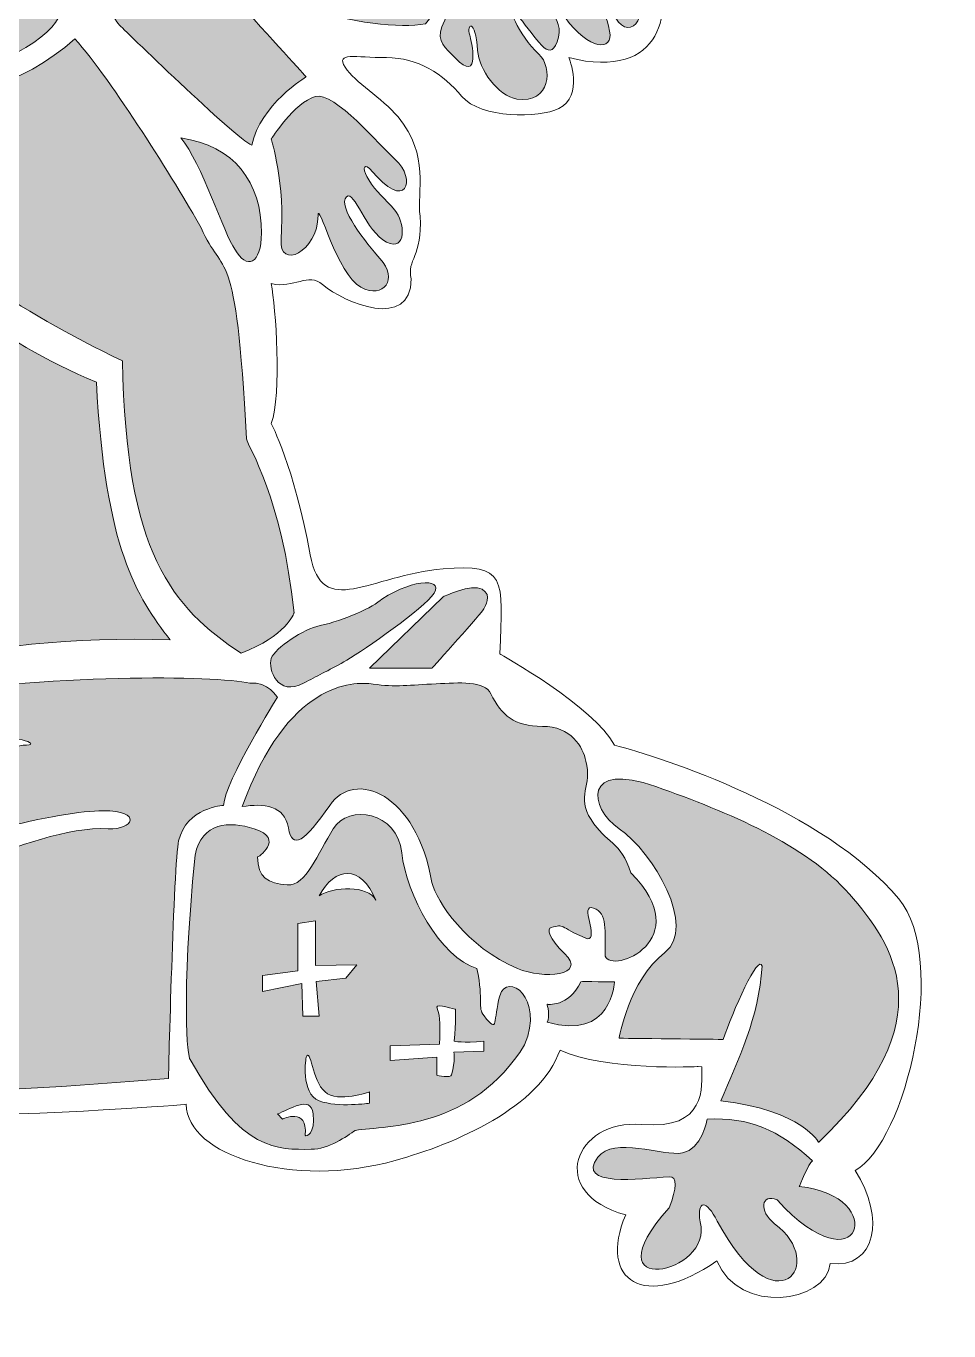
# Model space of a CAD drawing. Header units: inches. Extents: x 0.54 to 5.6, y -7.95 to -0.42.
# Drawn here: x 1.481 to 2.386, y -5.38 to -4.102 of the extents above; entities that cross this region are included whole.
import ezdxf

# ---------------------------------------------------------------- set-up
doc = ezdxf.new("R2010")
doc.units = ezdxf.units.IN
doc.header["$MEASUREMENT"] = 0
doc.layers.add('black widow', color=7, linetype='Continuous')

# ---------------------------------------------------------------- blocks, each defined once
blk = doc.blocks.new('block 4')
at = {"layer": 'black widow', "true_color": 0xffffff}
h = blk.add_hatch(color=7, dxfattribs=at)
h.dxf.hatch_style = 2
edge = h.paths.add_edge_path()
edge.add_spline(control_points=[(1.228, -4.0161), (1.228, -4.0161), (1.3095, -4.0777), (1.3924, -4.0648), (1.4252, -4.017), (1.434, -3.9687), (1.434, -3.9687), (1.434, -3.9687), (1.4873, -3.9606), (1.4861, -3.9293), (1.4852, -3.9365), (1.4721, -3.942), (1.4491, -3.942), (1.4711, -3.8969), (1.4533, -3.7936), (1.447, -3.7667), (1.4759, -3.7733), (1.4774, -3.769), (1.5193, -3.769), (1.5285, -3.8106), (1.5544, -3.9409), (1.4571, -4.0763), (1.4572, -4.0763), (1.4826, -4.089), (1.5104, -4.0601), (1.5104, -4.0589), (1.515, -4.074), (1.515, -4.0879), (1.515, -4.1018), (1.4699, -4.1469), (1.3785, -4.1515), (1.287, -4.1562), (1.2049, -4.0844), (1.1944, -4.0717), (1.1944, -4.0717), (1.228, -4.0161), (1.228, -4.0161)], knot_values=[0, 0, 0, 0, 1, 1, 1, 2, 2, 2, 3, 3, 3, 4, 4, 4, 5, 5, 5, 6, 6, 6, 7, 7, 7, 8, 8, 8, 9, 9, 9, 10, 10, 10, 11, 11, 11, 12, 12, 12, 12], degree=3, periodic=1)
h = blk.add_hatch(color=7, dxfattribs=at)
h.dxf.hatch_style = 2
edge = h.paths.add_edge_path()
edge.add_spline(control_points=[(1.912, -4.0189), (1.9146, -4.0215), (1.8937, -4.0744), (1.8727, -4.1), (1.8232, -4.1078), (1.6817, -4.0861), (1.6227, -3.9707), (1.6418, -3.962), (1.6505, -3.9125), (1.6505, -3.8795), (1.7147, -3.929), (1.7208, -3.9368), (1.7529, -3.9733), (1.7676, -3.9733), (1.8851, -3.9981), (1.912, -4.0189)], knot_values=[0, 0, 0, 0, 1, 1, 1, 2, 2, 2, 3, 3, 3, 4, 4, 4, 5, 5, 5, 5], degree=3, periodic=1)
h = blk.add_hatch(color=7, dxfattribs=at)
h.dxf.hatch_style = 2
edge = h.paths.add_edge_path()
edge.add_spline(control_points=[(1.7025, -4.2187), (1.6875, -4.2129), (1.5729, -4.1011), (1.5729, -4.1011), (1.5729, -4.1011), (1.546, -4.07), (1.5509, -4.0161), (1.5556, -3.9652), (1.5914, -3.9834), (1.6042, -3.9905), (1.6169, -3.9976), (1.7558, -4.1518), (1.7558, -4.1518), (1.7558, -4.1518), (1.7106, -4.1793), (1.7025, -4.2187)], knot_values=[0, 0, 0, 0, 1, 1, 1, 2, 2, 2, 3, 3, 3, 4, 4, 4, 5, 5, 5, 5], degree=3, periodic=1)
h = blk.add_hatch(color=7, dxfattribs=at)
h.dxf.hatch_style = 2
edge = h.paths.add_edge_path()
edge.add_spline(control_points=[(1.9282, -4.0277), (1.9826, -3.9988), (2.0541, -4.0151), (2.0764, -4.0578), (2.0972, -4.0977), (2.0689, -4.1197), (2.0567, -4.089), (2.0409, -4.0491), (2.0069, -4.0554), (2.0208, -4.0635), (2.0347, -4.0717), (2.0474, -4.0775), (2.0532, -4.107), (2.0572, -4.127), (2.0331, -4.1261), (2.0096, -4.0937), (1.9861, -4.0613), (1.9739, -4.0647), (1.9931, -4.085), (2.0034, -4.096), (2.0061, -4.1046), (2.0017, -4.1174), (1.9942, -4.1394), (1.9807, -4.1125), (1.9647, -4.0937), (1.9485, -4.0746), (1.9644, -4.1118), (1.9838, -4.1295), (1.9977, -4.1423), (1.9954, -4.1787), (1.9624, -4.1735), (1.9438, -4.1706), (1.9249, -4.1443), (1.9238, -4.1261), (1.9219, -4.0936), (1.9122, -4.1001), (1.9161, -4.111), (1.9177, -4.1155), (1.9277, -4.1602), (1.9016, -4.133), (1.8928, -4.1238), (1.8831, -4.1169), (1.8889, -4.1029), (1.8947, -4.089), (1.9143, -4.0416), (1.9282, -4.0277)], knot_values=[0, 0, 0, 0, 1, 1, 1, 2, 2, 2, 3, 3, 3, 4, 4, 4, 5, 5, 5, 6, 6, 6, 7, 7, 7, 8, 8, 8, 9, 9, 9, 10, 10, 10, 11, 11, 11, 12, 12, 12, 13, 13, 13, 14, 14, 14, 15, 15, 15, 15], degree=3, periodic=1)
h = blk.add_hatch(color=7, dxfattribs=at)
h.dxf.hatch_style = 2
edge = h.paths.add_edge_path()
edge.add_spline(control_points=[(1.1344, -4.5197), (1.1645, -4.4861), (1.1591, -4.4698), (1.1331, -4.4802), (1.1285, -4.4802), (1.0914, -4.1014), (1.1817, -4.089), (1.2674, -4.1793), (1.4238, -4.2086), (1.5293, -4.1145), (1.566, -4.1562), (1.6267, -4.2534), (1.653, -4.2997), (1.6748, -4.3506), (1.6869, -4.3083), (1.6973, -4.5063), (1.6996, -4.5155), (1.7321, -4.5636), (1.744, -4.6769), (1.744, -4.6769), (1.7361, -4.7001), (1.6921, -4.7163), (1.6238, -4.6718), (1.5793, -4.6174), (1.5758, -4.4299), (1.4731, -4.3813), (1.3816, -4.317), (1.3727, -4.2893), (1.3634, -4.2777), (1.4317, -4.2291), (1.4167, -4.2337), (1.353, -4.2708), (1.3808, -4.2094), (1.3619, -4.1978), (1.3511, -4.1912), (1.2419, -4.6353), (1.1586, -4.7464), (1.1632, -4.7511), (1.1586, -4.7881), (1.1586, -4.7881), (1.1586, -4.7881), (1.0567, -4.7881), (1.0567, -4.7881), (1.0567, -4.7881), (1.0203, -4.6469), (1.1344, -4.5197)], knot_values=[0, 0, 0, 0, 1, 1, 1, 2, 2, 2, 3, 3, 3, 4, 4, 4, 5, 5, 5, 6, 6, 6, 7, 7, 7, 8, 8, 8, 9, 9, 9, 10, 10, 10, 11, 11, 11, 12, 12, 12, 13, 13, 13, 14, 14, 14, 15, 15, 15, 15], degree=3, periodic=1)
h = blk.add_hatch(color=7, dxfattribs=at)
h.dxf.hatch_style = 2
edge = h.paths.add_edge_path()
edge.add_spline(control_points=[(1.8432, -4.2328), (1.864, -4.2511), (1.8549, -4.2871), (1.818, -4.2415), (1.811, -4.2359), (1.8115, -4.244), (1.8171, -4.2528), (1.8245, -4.2644), (1.8326, -4.271), (1.8427, -4.2823), (1.8524, -4.2932), (1.8549, -4.324), (1.8345, -4.3136), (1.8142, -4.3032), (1.8032, -4.2623), (1.7954, -4.2693), (1.7856, -4.278), (1.8151, -4.3154), (1.8284, -4.3301), (1.8461, -4.3494), (1.8322, -4.3703), (1.8093, -4.3579), (1.7862, -4.3454), (1.7675, -4.2724), (1.7675, -4.2875), (1.7675, -4.3231), (1.7287, -4.3417), (1.7312, -4.311), (1.7355, -4.2563), (1.7216, -4.2129), (1.7216, -4.2129), (1.7216, -4.2129), (1.7448, -4.1764), (1.7645, -4.1712), (1.7841, -4.166), (1.8277, -4.2193), (1.8432, -4.2328)], knot_values=[0, 0, 0, 0, 1, 1, 1, 2, 2, 2, 3, 3, 3, 4, 4, 4, 5, 5, 5, 6, 6, 6, 7, 7, 7, 8, 8, 8, 9, 9, 9, 10, 10, 10, 11, 11, 11, 12, 12, 12, 12], degree=3, periodic=1)
h = blk.add_hatch(color=7, dxfattribs=at)
h.dxf.hatch_style = 2
edge = h.paths.add_edge_path()
edge.add_spline(control_points=[(1.7121, -4.3049), (1.712, -4.3353), (1.6973, -4.3413), (1.686, -4.3205), (1.6753, -4.3063), (1.6533, -4.2355), (1.6331, -4.2117), (1.6852, -4.2187), (1.7122, -4.2554), (1.7121, -4.3049)], knot_values=[0, 0, 0, 0, 1, 1, 1, 2, 2, 2, 3, 3, 3, 3], degree=3, periodic=1)
h = blk.add_hatch(color=7, dxfattribs=at)
h.dxf.hatch_style = 2
edge = h.paths.add_edge_path()
edge.add_spline(control_points=[(1.6227, -4.7035), (1.4352, -4.6958), (1.2633, -4.7493), (1.2268, -4.7702), (1.2182, -4.7493), (1.2268, -4.7493), (1.2078, -4.7198), (1.2538, -4.65), (1.338, -4.409), (1.3518, -4.3413), (1.3518, -4.3413), (1.3779, -4.3413), (1.3779, -4.3413), (1.3779, -4.3413), (1.4514, -4.4109), (1.5503, -4.4508), (1.559, -4.614), (1.5897, -4.6612), (1.6227, -4.7035)], knot_values=[0, 0, 0, 0, 1, 1, 1, 2, 2, 2, 3, 3, 3, 4, 4, 4, 5, 5, 5, 6, 6, 6, 6], degree=3, periodic=1)
h = blk.add_hatch(color=7, dxfattribs=at)
h.dxf.hatch_style = 2
edge = h.paths.add_edge_path()
edge.add_spline(control_points=[(1.7694, -4.6894), (1.7925, -4.6845), (1.8223, -4.6712), (1.8301, -4.6634), (1.8623, -4.6426), (1.8944, -4.6426), (1.8788, -4.6608), (1.8631, -4.679), (1.8047, -4.7184), (1.7928, -4.725), (1.7779, -4.7334), (1.7652, -4.7394), (1.7538, -4.7456), (1.7277, -4.7597), (1.7182, -4.732), (1.7216, -4.7215), (1.7251, -4.7111), (1.754, -4.6927), (1.7694, -4.6894)], knot_values=[0, 0, 0, 0, 1, 1, 1, 2, 2, 2, 3, 3, 3, 4, 4, 4, 5, 5, 5, 6, 6, 6, 6], degree=3, periodic=1)
h = blk.add_hatch(color=7, dxfattribs=at)
h.dxf.hatch_style = 2
edge = h.paths.add_edge_path()
edge.add_spline(control_points=[(1.9282, -4.6538), (1.9387, -4.6599), (1.9308, -4.6703), (1.93, -4.6729), (1.9291, -4.6755), (1.8792, -4.7311), (1.8792, -4.7311), (1.8792, -4.7311), (1.818, -4.7311), (1.818, -4.7311), (1.818, -4.7311), (1.89, -4.6612), (1.89, -4.6612), (1.89, -4.6612), (1.9178, -4.6478), (1.9282, -4.6538)], knot_values=[0, 0, 0, 0, 1, 1, 1, 2, 2, 2, 3, 3, 3, 4, 4, 4, 5, 5, 5, 5], degree=3, periodic=1)
h = blk.add_hatch(color=7, dxfattribs=at)
h.dxf.hatch_style = 2
edge = h.paths.add_edge_path()
edge.add_spline(control_points=[(1.6309, -4.9004), (1.626, -4.9217), (1.6209, -5.133), (1.6209, -5.133), (1.4421, -5.1475), (1.2199, -5.1643), (1.0758, -5.1), (1.0532, -5.0722), (1.0463, -5.0063), (1.1105, -4.9663), (1.1921, -4.9733), (1.2304, -4.9725), (1.305, -4.9663), (1.3647, -4.9614), (1.4821, -4.8851), (1.5619, -4.8884), (1.5862, -4.8899), (1.5966, -4.8708), (1.5567, -4.8708), (1.5168, -4.8708), (1.3979, -4.8971), (1.3293, -4.9351), (1.3119, -4.9438), (1.2824, -4.9368), (1.3189, -4.9021), (1.3553, -4.8674), (1.3848, -4.8222), (1.4786, -4.8066), (1.4994, -4.8066), (1.474, -4.7979), (1.4456, -4.7979), (1.4028, -4.7979), (1.3021, -4.8808), (1.2703, -4.9281), (1.2703, -4.9299), (1.2268, -4.9438), (1.173, -4.9368), (1.173, -4.9351), (1.1921, -4.7875), (1.3501, -4.7615), (1.5081, -4.7354), (1.6661, -4.7386), (1.7008, -4.7457), (1.7182, -4.7441), (1.7277, -4.7597), (1.7277, -4.7597), (1.7277, -4.7597), (1.6765, -4.8413), (1.6748, -4.8656), (1.6748, -4.8656), (1.6384, -4.8674), (1.6309, -4.9004)], knot_values=[0, 0, 0, 0, 1, 1, 1, 2, 2, 2, 3, 3, 3, 4, 4, 4, 5, 5, 5, 6, 6, 6, 7, 7, 7, 8, 8, 8, 9, 9, 9, 10, 10, 10, 11, 11, 11, 12, 12, 12, 13, 13, 13, 14, 14, 14, 15, 15, 15, 16, 16, 16, 17, 17, 17, 17], degree=3, periodic=1)
h = blk.add_hatch(color=7, dxfattribs=at)
h.dxf.hatch_style = 2
edge = h.paths.add_edge_path()
edge.add_spline(control_points=[(2.0489, -5.0132), (2.0484, -4.9891), (2.0515, -4.9707), (2.0375, -4.9661), (2.0225, -4.9612), (2.0434, -4.9964), (2.0312, -4.9964), (2.0018, -4.9837), (2.0098, -4.9816), (1.9959, -4.9851), (1.9912, -4.9862), (1.9934, -4.9957), (2.009, -5.0106), (2.0317, -5.0324), (1.9884, -5.0361), (1.963, -5.0254), (1.9129, -5.0043), (1.8837, -4.9596), (1.879, -4.9411), (1.864, -4.8531), (1.8032, -4.8298), (1.7789, -4.8655), (1.7546, -4.9012), (1.7419, -4.9096), (1.7384, -4.8876), (1.7349, -4.8656), (1.7141, -4.8633), (1.6933, -4.8668), (1.7373, -4.7453), (1.8008, -4.7436), (1.8215, -4.7467), (1.843, -4.75), (1.8579, -4.7476), (1.8831, -4.7464), (1.9059, -4.7454), (1.9305, -4.7432), (1.9369, -4.7563), (1.9473, -4.7775), (1.9595, -4.7881), (1.9873, -4.7881), (2.015, -4.7881), (2.0275, -4.8083), (2.0298, -4.8222), (2.0367, -4.8465), (2.02, -4.8564), (2.035, -4.8795), (2.05, -4.9027), (2.0637, -4.9004), (2.0741, -4.9316), (2.1392, -4.9976), (2.055, -5.0314), (2.0489, -5.0132)], knot_values=[0, 0, 0, 0, 1, 1, 1, 2, 2, 2, 3, 3, 3, 4, 4, 4, 5, 5, 5, 6, 6, 6, 7, 7, 7, 8, 8, 8, 9, 9, 9, 10, 10, 10, 11, 11, 11, 12, 12, 12, 13, 13, 13, 14, 14, 14, 15, 15, 15, 16, 16, 16, 17, 17, 17, 17], degree=3, periodic=1)
h = blk.add_hatch(color=7, dxfattribs=at)
h.dxf.hatch_style = 2
edge = h.paths.add_edge_path()
edge.add_spline(control_points=[(2.0625, -5.0937), (2.0625, -5.0937), (2.072, -5.0371), (2.1073, -5.0097), (2.1389, -4.9851), (2.0959, -4.9112), (2.0625, -4.8884), (2.0323, -4.8678), (2.0271, -4.8217), (2.0986, -4.8471), (2.1701, -4.8726), (2.2454, -4.9039), (2.2882, -4.9525), (2.331, -5.0011), (2.3831, -5.0763), (2.2581, -5.1955), (2.2581, -5.1967), (2.2431, -5.1643), (2.162, -5.155), (2.1797, -5.1145), (2.1993, -5.0734), (2.2026, -5.0231), (2.1991, -5.0092), (2.1736, -5.0682), (2.1644, -5.0948), (2.1632, -5.0948), (2.0625, -5.0937), (2.0625, -5.0937)], knot_values=[0, 0, 0, 0, 1, 1, 1, 2, 2, 2, 3, 3, 3, 4, 4, 4, 5, 5, 5, 6, 6, 6, 7, 7, 7, 8, 8, 8, 9, 9, 9, 9], degree=3, periodic=1)
h = blk.add_hatch(color=7, dxfattribs=at)
h.dxf.hatch_style = 2
edge = h.paths.add_edge_path()
edge.add_spline(control_points=[(1.9456, -5.052), (1.9387, -5.0763), (1.9447, -5.0904), (1.9301, -5.0717), (1.9232, -5.0627), (1.9301, -5.0589), (1.9232, -5.0254), (1.8873, -5.0149), (1.8537, -4.9524), (1.8495, -4.9119), (1.8453, -4.8714), (1.7974, -4.8641), (1.7824, -4.8884), (1.7674, -4.9127), (1.7558, -4.9447), (1.7373, -4.9435), (1.7188, -4.9424), (1.7082, -4.9358), (1.7082, -4.9161), (1.7077, -4.9174), (1.7361, -4.8981), (1.7049, -4.8884), (1.6803, -4.8808), (1.6539, -4.8819), (1.647, -4.9143), (1.6331, -5.0566), (1.6397, -5.1133), (1.6421, -5.1145), (1.6933, -5.2061), (1.7275, -5.2025), (1.7607, -5.2025), (1.7778, -5.2025), (1.7959, -5.1897), (1.804, -5.1839), (1.8353, -5.1793), (1.919, -5.1828), (1.9699, -5.1), (1.9896, -5.0543), (1.9525, -5.0277), (1.9456, -5.052)], knot_values=[0, 0, 0, 0, 1, 1, 1, 2, 2, 2, 3, 3, 3, 4, 4, 4, 5, 5, 5, 6, 6, 6, 7, 7, 7, 8, 8, 8, 9, 9, 9, 10, 10, 10, 11, 11, 11, 12, 12, 12, 13, 13, 13, 13], degree=3, periodic=1)
h.paths.add_polyline_path([(1.713, -5.0323), (1.7477, -5.0275), (1.7476, -4.9813), (1.765, -4.9785), (1.765, -5.0223), (1.8054, -5.0219), (1.7946, -5.0349), (1.7658, -5.038), (1.7685, -5.0722), (1.7525, -5.0722), (1.7516, -5.0401), (1.713, -5.0479)])
edge = h.paths.add_edge_path()
edge.add_spline(control_points=[(1.7549, -5.1886), (1.7575, -5.1608), (1.7326, -5.1728), (1.7326, -5.1728), (1.7326, -5.1728), (1.7277, -5.1677), (1.7277, -5.1677), (1.739, -5.1643), (1.7604, -5.1484), (1.7627, -5.1677), (1.765, -5.1871), (1.7558, -5.1909), (1.7549, -5.1886)], knot_values=[0, 0, 0, 0, 1, 1, 1, 2, 2, 2, 3, 3, 3, 4, 4, 4, 4], degree=3, periodic=1)
edge = h.paths.add_edge_path()
edge.add_spline(control_points=[(1.818, -5.1573), (1.818, -5.1573), (1.787, -5.1619), (1.7685, -5.155), (1.75, -5.148), (1.7558, -5.1122), (1.7558, -5.1122), (1.7604, -5.1018), (1.7616, -5.1353), (1.7743, -5.1463), (1.787, -5.1574), (1.818, -5.1463), (1.818, -5.1463), (1.818, -5.1463), (1.818, -5.1573), (1.818, -5.1573)], knot_values=[0, 0, 0, 0, 1, 1, 1, 2, 2, 2, 3, 3, 3, 4, 4, 4, 5, 5, 5, 5], degree=3, periodic=1)
edge = h.paths.add_edge_path()
edge.add_spline(control_points=[(1.7685, -4.9542), (1.7841, -4.9254), (1.8093, -4.9229), (1.8241, -4.9584), (1.8163, -4.9435), (1.7824, -4.9448), (1.7685, -4.9542)], knot_values=[0, 0, 0, 0, 1, 1, 1, 2, 2, 2, 2], degree=3, periodic=1)
edge = h.paths.add_edge_path()
edge.add_spline(control_points=[(1.93, -5.1065), (1.93, -5.1065), (1.9005, -5.1074), (1.9005, -5.1074), (1.9005, -5.1074), (1.9023, -5.1156), (1.8983, -5.1295), (1.8977, -5.133), (1.884, -5.13), (1.884, -5.13), (1.884, -5.13), (1.884, -5.1122), (1.884, -5.1122), (1.884, -5.1122), (1.838, -5.1156), (1.838, -5.1156), (1.838, -5.1156), (1.838, -5.1012), (1.838, -5.1012), (1.838, -5.1012), (1.8866, -5.0994), (1.8866, -5.0994), (1.8866, -5.0809), (1.888, -5.0751), (1.884, -5.0631), (1.8829, -5.0598), (1.9022, -5.0653), (1.9022, -5.0653), (1.9022, -5.0653), (1.9026, -5.0776), (1.9009, -5.0966), (1.9009, -5.0966), (1.9091, -5.0984), (1.93, -5.0966), (1.93, -5.1048), (1.93, -5.1063), (1.93, -5.1065)], knot_values=[0, 0, 0, 0, 1, 1, 1, 2, 2, 2, 3, 3, 3, 4, 4, 4, 5, 5, 5, 6, 6, 6, 7, 7, 7, 8, 8, 8, 9, 9, 9, 10, 10, 10, 11, 11, 11, 12, 12, 12, 12], degree=3, periodic=1)
h = blk.add_hatch(color=7, dxfattribs=at)
h.dxf.hatch_style = 2
edge = h.paths.add_edge_path()
edge.add_spline(control_points=[(1.9919, -5.0779), (1.9953, -5.0731), (1.9919, -5.0604), (1.9919, -5.0604), (1.9919, -5.0604), (2.0131, -5.0636), (2.0249, -5.0383), (2.026, -5.0379), (2.0579, -5.0385), (2.0579, -5.0385), (2.0579, -5.0385), (2.0554, -5.0968), (1.9919, -5.0779)], knot_values=[0, 0, 0, 0, 1, 1, 1, 2, 2, 2, 3, 3, 3, 4, 4, 4, 4], degree=3, periodic=1)
h = blk.add_hatch(color=7, dxfattribs=at)
h.dxf.hatch_style = 2
edge = h.paths.add_edge_path()
edge.add_spline(control_points=[(2.2173, -5.2521), (2.2017, -5.2451), (2.1991, -5.2632), (2.2148, -5.2754), (2.2676, -5.3144), (2.2159, -5.3804), (2.1586, -5.2728), (2.1482, -5.2519), (2.1383, -5.2514), (2.1418, -5.2736), (2.1565, -5.3248), (2.0302, -5.3506), (2.1114, -5.2597), (2.1192, -5.2406), (2.1198, -5.2288), (2.1114, -5.2294), (2.0832, -5.2312), (2.0198, -5.2398), (2.0415, -5.2103), (2.0569, -5.1894), (2.1054, -5.2096), (2.1245, -5.2061), (2.1436, -5.2027), (2.1487, -5.1729), (2.1487, -5.1729), (2.1904, -5.1712), (2.2177, -5.1827), (2.252, -5.2137), (2.2485, -5.2155), (2.239, -5.2389), (2.239, -5.2389), (2.3275, -5.2476), (2.2998, -5.3422), (2.2173, -5.2521)], knot_values=[0, 0, 0, 0, 1, 1, 1, 2, 2, 2, 3, 3, 3, 4, 4, 4, 5, 5, 5, 6, 6, 6, 7, 7, 7, 8, 8, 8, 9, 9, 9, 10, 10, 10, 11, 11, 11, 11], degree=3, periodic=1)
at = {"layer": 'black widow', "lineweight": 0}
blk.add_lwpolyline([(1.713, -5.0323), (1.7477, -5.0275), (1.7476, -4.9813), (1.765, -4.9785), (1.765, -5.0223), (1.8054, -5.0219), (1.7946, -5.0349), (1.7658, -5.038), (1.7685, -5.0722), (1.7525, -5.0722), (1.7516, -5.0401), (1.713, -5.0479), (1.713, -5.0323)], dxfattribs=at)
for points, knots in [([(2.3364, -4.9571), (2.2633, -4.87), (2.1036, -4.8181), (2.0579, -4.8066), (2.0387, -4.7689), (1.9456, -4.7172), (1.9456, -4.7172), (1.949, -4.6418), (1.9517, -4.6287), (1.89, -4.6339), (1.8177, -4.64), (1.7716, -4.6841), (1.7598, -4.62), (1.7439, -4.5329), (1.7216, -4.4915), (1.7216, -4.4915), (1.7321, -4.4626), (1.726, -4.377), (1.7216, -4.3544), (1.744, -4.3596), (1.7579, -4.3429), (1.772, -4.3552), (1.7929, -4.3735), (1.8588, -4.4004), (1.8588, -4.3498), (1.8541, -4.3309), (1.87, -4.3277), (1.8675, -4.2884), (1.864, -4.2641), (1.8775, -4.2293), (1.8459, -4.1911), (1.8301, -4.172), (1.8032, -4.1573), (1.794, -4.1423), (1.7847, -4.1272), (1.8032, -4.133), (1.8345, -4.133), (1.8657, -4.133), (1.8898, -4.1489), (1.9083, -4.1709), (1.9268, -4.1929), (1.9842, -4.1924), (2.0035, -4.1828), (2.0282, -4.1704), (2.0133, -4.133), (2.0133, -4.133), (2.1055, -4.1564), (2.1183, -4.0844), (2.0949, -4.0393), (2.0737, -3.9984), (1.955, -3.9915), (1.93, -3.995), (1.9107, -4.0004), (1.8926, -3.9763), (1.8762, -3.9533), (1.913, -3.9552), (2.0013, -3.9275), (2.0733, -3.896), (2.1244, -3.9464), (2.173, -3.9542), (2.1939, -3.942), (2.2147, -3.9299), (2.2208, -3.9177), (2.2095, -3.8839), (2.2616, -3.8943), (2.2719, -3.8327), (2.2459, -3.8066), (2.2302, -3.7901), (2.2017, -3.7806), (2.2017, -3.7806), (2.2017, -3.7806), (2.2477, -3.7684), (2.2347, -3.7302), (2.2213, -3.6912), (2.186, -3.6936), (2.1704, -3.6946), (2.1476, -3.6962), (2.0914, -3.7082), (2.0576, -3.7493), (2.0168, -3.7082), (1.9653, -3.7332), (1.9597, -3.7391), (1.949, -3.7501), (1.9482, -3.7702), (1.9534, -3.791), (1.9187, -3.7893), (1.866, -3.7921), (1.8275, -3.804), (1.7425, -3.7441), (1.6425, -3.675), (1.5856, -3.6591), (1.5819, -3.6313), (1.6211, -3.6252), (1.653, -3.6209), (1.7645, -3.6041), (1.7648, -3.6211), (1.7946, -3.6041), (1.838, -3.5792), (1.7858, -3.5419), (1.8051, -3.5193), (1.9048, -3.4959), (1.9276, -3.4482), (1.9222, -3.4), (1.9427, -3.3448), (1.9233, -3.3375), (1.9213, -3.316), (1.9595, -3.2623), (1.9664, -3.1122), (1.9087, -3.0997), (1.8916, -3.0939), (1.8718, -3.0905), (1.8527, -3.1009), (1.8258, -3.0054), (1.7452, -2.9613), (1.707, -2.949), (1.671, -2.9374), (1.5237, -2.9368), (1.4838, -3.0358), (1.3762, -3.0393), (1.3119, -3.1349), (1.2998, -3.1878), (1.2946, -3.2181), (1.3015, -3.2856), (1.2303, -3.2866), (1.1861, -3.4), (1.2772, -3.464), (1.3848, -3.4687), (1.397, -3.4895), (1.3746, -3.5678), (1.3588, -3.5913), (1.3117, -3.6048), (1.1418, -3.5229), (1.1097, -3.4878), (1.103, -3.4501), (1.112, -3.3588), (1.1192, -3.3408), (1.1264, -3.3228), (1.1518, -3.3316), (1.1774, -3.33), (1.2138, -3.3277), (1.208, -3.2684), (1.2076, -3.2424), (1.228, -3.2418), (1.2494, -3.1382), (1.1944, -3.1191), (1.1497, -3.1036), (1.0813, -3.1167), (1.0532, -3.1239), (1.0169, -3.1333), (0.9505, -3.2129), (0.9621, -3.574), (0.9714, -3.6064), (1.0361, -3.6597), (1.0671, -3.6837), (1.0287, -3.6985), (0.9019, -3.6653), (0.8788, -3.6295), (0.8874, -3.5783), (0.8451, -3.5691), (0.8299, -3.5705), (0.7963, -3.5737), (0.7766, -3.5844), (0.7766, -3.5844), (0.765, -3.5661), (0.7231, -3.5357), (0.691, -3.5126), (0.6531, -3.4854), (0.588, -3.4924), (0.6146, -3.5636), (0.6289, -3.6019), (0.5954, -3.5902), (0.5888, -3.5905), (0.5634, -3.5914), (0.5383, -3.6415), (0.5731, -3.6972), (0.5515, -3.7354), (0.614, -3.7719), (0.7086, -3.7295), (0.7135, -3.7273), (0.7242, -3.7287), (0.7314, -3.7319), (0.8173, -3.8073), (0.901, -3.8425), (0.9508, -3.8379), (0.906, -3.9176), (0.913, -4.0247), (0.9091, -4.1122), (0.8709, -4.1834), (0.8779, -4.2493), (0.8901, -4.2764), (0.89, -4.2945), (0.9114, -4.3089), (0.9334, -4.3136), (0.9401, -4.3403), (0.9839, -4.3458), (1.0023, -4.3323), (1.0191, -4.3182), (1.0145, -4.2713), (1.0145, -4.2713), (1.0145, -4.2713), (1.0295, -4.2812), (1.0512, -4.2713), (1.0624, -4.2662), (1.059, -4.2106), (1.0417, -4.1805), (1.0246, -4.1509), (1.0469, -4.0699), (1.0579, -4.0068), (1.0689, -3.9438), (1.1732, -3.9075), (1.206, -3.9143), (1.2154, -3.9592), (1.2164, -3.9882), (1.2037, -3.9988), (1.191, -4.0093), (1.1022, -4.133), (1.1038, -4.1978), (1.1053, -4.2626), (1.0903, -4.4617), (1.0949, -4.508), (1.0338, -4.5861), (1.0301, -4.6723), (1.023, -4.7129), (0.9387, -4.7311), (0.8401, -4.7881), (0.7383, -4.7881), (0.6505, -4.7881), (0.6175, -4.9435), (0.7383, -4.9195), (0.7303, -4.9976), (0.7703, -5.0185), (0.7911, -5.0185), (0.798, -5.1), (0.9484, -5.1463), (1.0598, -5.1156), (1.1227, -5.2025), (1.6384, -5.1584), (1.6384, -5.1584), (1.6384, -5.2085), (1.7426, -5.2415), (1.843, -5.2135), (1.9021, -5.197), (1.985, -5.1615), (2.0046, -5.1052), (2.0489, -5.1261), (2.14, -5.1214), (2.14, -5.1214), (2.14, -5.1214), (2.1435, -5.1217), (2.1435, -5.1217), (2.1435, -5.1415), (2.1487, -5.1836), (2.0846, -5.1782), (2.0185, -5.1728), (1.9907, -5.2458), (2.0689, -5.2667), (2.0415, -5.3314), (2.0871, -5.3613), (2.1583, -5.3118), (2.18, -5.3648), (2.265, -5.3535), (2.2694, -5.3144), (2.3137, -5.3196), (2.3241, -5.2702), (2.2936, -5.2233), (2.344, -5.1956), (2.3856, -5.0158), (2.3364, -4.9571)], [0, 0, 0, 0, 1, 1, 1, 2, 2, 2, 3, 3, 3, 4, 4, 4, 5, 5, 5, 6, 6, 6, 7, 7, 7, 8, 8, 8, 9, 9, 9, 10, 10, 10, 11, 11, 11, 12, 12, 12, 13, 13, 13, 14, 14, 14, 15, 15, 15, 16, 16, 16, 17, 17, 17, 18, 18, 18, 19, 19, 19, 20, 20, 20, 21, 21, 21, 22, 22, 22, 23, 23, 23, 24, 24, 24, 25, 25, 25, 26, 26, 26, 27, 27, 27, 28, 28, 28, 29, 29, 29, 30, 30, 30, 31, 31, 31, 32, 32, 32, 33, 33, 33, 34, 34, 34, 35, 35, 35, 36, 36, 36, 37, 37, 37, 38, 38, 38, 39, 39, 39, 40, 40, 40, 41, 41, 41, 42, 42, 42, 43, 43, 43, 44, 44, 44, 45, 45, 45, 46, 46, 46, 47, 47, 47, 48, 48, 48, 49, 49, 49, 50, 50, 50, 51, 51, 51, 52, 52, 52, 53, 53, 53, 54, 54, 54, 55, 55, 55, 56, 56, 56, 57, 57, 57, 58, 58, 58, 59, 59, 59, 60, 60, 60, 61, 61, 61, 62, 62, 62, 63, 63, 63, 64, 64, 64, 65, 65, 65, 66, 66, 66, 67, 67, 67, 68, 68, 68, 69, 69, 69, 70, 70, 70, 71, 71, 71, 72, 72, 72, 73, 73, 73, 74, 74, 74, 75, 75, 75, 76, 76, 76, 77, 77, 77, 78, 78, 78, 79, 79, 79, 80, 80, 80, 81, 81, 81, 82, 82, 82, 83, 83, 83, 84, 84, 84, 85, 85, 85, 86, 86, 86, 87, 87, 87, 88, 88, 88, 89, 89, 89, 89]), ([(1.228, -4.0161), (1.228, -4.0161), (1.3095, -4.0777), (1.3924, -4.0648), (1.4252, -4.017), (1.434, -3.9687), (1.434, -3.9687), (1.434, -3.9687), (1.4873, -3.9606), (1.4861, -3.9293), (1.4852, -3.9365), (1.4721, -3.942), (1.4491, -3.942), (1.4711, -3.8969), (1.4533, -3.7936), (1.447, -3.7667), (1.4759, -3.7733), (1.4774, -3.769), (1.5193, -3.769), (1.5285, -3.8106), (1.5544, -3.9409), (1.4571, -4.0763), (1.4572, -4.0763), (1.4826, -4.089), (1.5104, -4.0601), (1.5104, -4.0589), (1.515, -4.074), (1.515, -4.0879), (1.515, -4.1018), (1.4699, -4.1469), (1.3785, -4.1515), (1.287, -4.1562), (1.2049, -4.0844), (1.1944, -4.0717), (1.1944, -4.0717), (1.228, -4.0161), (1.228, -4.0161)], [0, 0, 0, 0, 1, 1, 1, 2, 2, 2, 3, 3, 3, 4, 4, 4, 5, 5, 5, 6, 6, 6, 7, 7, 7, 8, 8, 8, 9, 9, 9, 10, 10, 10, 11, 11, 11, 12, 12, 12, 12]), ([(1.912, -4.0189), (1.9146, -4.0215), (1.8937, -4.0744), (1.8727, -4.1), (1.8232, -4.1078), (1.6817, -4.0861), (1.6227, -3.9707), (1.6418, -3.962), (1.6505, -3.9125), (1.6505, -3.8795), (1.7147, -3.929), (1.7208, -3.9368), (1.7529, -3.9733), (1.7676, -3.9733), (1.8851, -3.9981), (1.912, -4.0189)], [0, 0, 0, 0, 1, 1, 1, 2, 2, 2, 3, 3, 3, 4, 4, 4, 5, 5, 5, 5]), ([(1.7025, -4.2187), (1.6875, -4.2129), (1.5729, -4.1011), (1.5729, -4.1011), (1.5729, -4.1011), (1.546, -4.07), (1.5509, -4.0161), (1.5556, -3.9652), (1.5914, -3.9834), (1.6042, -3.9905), (1.6169, -3.9976), (1.7558, -4.1518), (1.7558, -4.1518), (1.7558, -4.1518), (1.7106, -4.1793), (1.7025, -4.2187)], [0, 0, 0, 0, 1, 1, 1, 2, 2, 2, 3, 3, 3, 4, 4, 4, 5, 5, 5, 5]), ([(1.9282, -4.0277), (1.9826, -3.9988), (2.0541, -4.0151), (2.0764, -4.0578), (2.0972, -4.0977), (2.0689, -4.1197), (2.0567, -4.089), (2.0409, -4.0491), (2.0069, -4.0554), (2.0208, -4.0635), (2.0347, -4.0717), (2.0474, -4.0775), (2.0532, -4.107), (2.0572, -4.127), (2.0331, -4.1261), (2.0096, -4.0937), (1.9861, -4.0613), (1.9739, -4.0647), (1.9931, -4.085), (2.0034, -4.096), (2.0061, -4.1046), (2.0017, -4.1174), (1.9942, -4.1394), (1.9807, -4.1125), (1.9647, -4.0937), (1.9485, -4.0746), (1.9644, -4.1118), (1.9838, -4.1295), (1.9977, -4.1423), (1.9954, -4.1787), (1.9624, -4.1735), (1.9438, -4.1706), (1.9249, -4.1443), (1.9238, -4.1261), (1.9219, -4.0936), (1.9122, -4.1001), (1.9161, -4.111), (1.9177, -4.1155), (1.9277, -4.1602), (1.9016, -4.133), (1.8928, -4.1238), (1.8831, -4.1169), (1.8889, -4.1029), (1.8947, -4.089), (1.9143, -4.0416), (1.9282, -4.0277)], [0, 0, 0, 0, 1, 1, 1, 2, 2, 2, 3, 3, 3, 4, 4, 4, 5, 5, 5, 6, 6, 6, 7, 7, 7, 8, 8, 8, 9, 9, 9, 10, 10, 10, 11, 11, 11, 12, 12, 12, 13, 13, 13, 14, 14, 14, 15, 15, 15, 15]), ([(1.1344, -4.5197), (1.1645, -4.4861), (1.1591, -4.4698), (1.1331, -4.4802), (1.1285, -4.4802), (1.0914, -4.1014), (1.1817, -4.089), (1.2674, -4.1793), (1.4238, -4.2086), (1.5293, -4.1145), (1.566, -4.1562), (1.6267, -4.2534), (1.653, -4.2997), (1.6748, -4.3506), (1.6869, -4.3083), (1.6973, -4.5063), (1.6996, -4.5155), (1.7321, -4.5636), (1.744, -4.6769), (1.744, -4.6769), (1.7361, -4.7001), (1.6921, -4.7163), (1.6238, -4.6718), (1.5793, -4.6174), (1.5758, -4.4299), (1.4731, -4.3813), (1.3816, -4.317), (1.3727, -4.2893), (1.3634, -4.2777), (1.4317, -4.2291), (1.4167, -4.2337), (1.353, -4.2708), (1.3808, -4.2094), (1.3619, -4.1978), (1.3511, -4.1912), (1.2419, -4.6353), (1.1586, -4.7464), (1.1632, -4.7511), (1.1586, -4.7881), (1.1586, -4.7881), (1.1586, -4.7881), (1.0567, -4.7881), (1.0567, -4.7881), (1.0567, -4.7881), (1.0203, -4.6469), (1.1344, -4.5197)], [0, 0, 0, 0, 1, 1, 1, 2, 2, 2, 3, 3, 3, 4, 4, 4, 5, 5, 5, 6, 6, 6, 7, 7, 7, 8, 8, 8, 9, 9, 9, 10, 10, 10, 11, 11, 11, 12, 12, 12, 13, 13, 13, 14, 14, 14, 15, 15, 15, 15]), ([(1.8432, -4.2328), (1.864, -4.2511), (1.8549, -4.2871), (1.818, -4.2415), (1.811, -4.2359), (1.8115, -4.244), (1.8171, -4.2528), (1.8245, -4.2644), (1.8326, -4.271), (1.8427, -4.2823), (1.8524, -4.2932), (1.8549, -4.324), (1.8345, -4.3136), (1.8142, -4.3032), (1.8032, -4.2623), (1.7954, -4.2693), (1.7856, -4.278), (1.8151, -4.3154), (1.8284, -4.3301), (1.8461, -4.3494), (1.8322, -4.3703), (1.8093, -4.3579), (1.7862, -4.3454), (1.7675, -4.2724), (1.7675, -4.2875), (1.7675, -4.3231), (1.7287, -4.3417), (1.7312, -4.311), (1.7355, -4.2563), (1.7216, -4.2129), (1.7216, -4.2129), (1.7216, -4.2129), (1.7448, -4.1764), (1.7645, -4.1712), (1.7841, -4.166), (1.8277, -4.2193), (1.8432, -4.2328)], [0, 0, 0, 0, 1, 1, 1, 2, 2, 2, 3, 3, 3, 4, 4, 4, 5, 5, 5, 6, 6, 6, 7, 7, 7, 8, 8, 8, 9, 9, 9, 10, 10, 10, 11, 11, 11, 12, 12, 12, 12]), ([(1.7121, -4.3049), (1.712, -4.3353), (1.6973, -4.3413), (1.686, -4.3205), (1.6753, -4.3063), (1.6533, -4.2355), (1.6331, -4.2117), (1.6852, -4.2187), (1.7122, -4.2554), (1.7121, -4.3049)], [0, 0, 0, 0, 1, 1, 1, 2, 2, 2, 3, 3, 3, 3]), ([(1.6227, -4.7035), (1.4352, -4.6958), (1.2633, -4.7493), (1.2268, -4.7702), (1.2182, -4.7493), (1.2268, -4.7493), (1.2078, -4.7198), (1.2538, -4.65), (1.338, -4.409), (1.3518, -4.3413), (1.3518, -4.3413), (1.3779, -4.3413), (1.3779, -4.3413), (1.3779, -4.3413), (1.4514, -4.4109), (1.5503, -4.4508), (1.559, -4.614), (1.5897, -4.6612), (1.6227, -4.7035)], [0, 0, 0, 0, 1, 1, 1, 2, 2, 2, 3, 3, 3, 4, 4, 4, 5, 5, 5, 6, 6, 6, 6]), ([(1.7694, -4.6894), (1.7925, -4.6845), (1.8223, -4.6712), (1.8301, -4.6634), (1.8623, -4.6426), (1.8944, -4.6426), (1.8788, -4.6608), (1.8631, -4.679), (1.8047, -4.7184), (1.7928, -4.725), (1.7779, -4.7334), (1.7652, -4.7394), (1.7538, -4.7456), (1.7277, -4.7597), (1.7182, -4.732), (1.7216, -4.7215), (1.7251, -4.7111), (1.754, -4.6927), (1.7694, -4.6894)], [0, 0, 0, 0, 1, 1, 1, 2, 2, 2, 3, 3, 3, 4, 4, 4, 5, 5, 5, 6, 6, 6, 6]), ([(1.9282, -4.6538), (1.9387, -4.6599), (1.9308, -4.6703), (1.93, -4.6729), (1.9291, -4.6755), (1.8792, -4.7311), (1.8792, -4.7311), (1.8792, -4.7311), (1.818, -4.7311), (1.818, -4.7311), (1.818, -4.7311), (1.89, -4.6612), (1.89, -4.6612), (1.89, -4.6612), (1.9178, -4.6478), (1.9282, -4.6538)], [0, 0, 0, 0, 1, 1, 1, 2, 2, 2, 3, 3, 3, 4, 4, 4, 5, 5, 5, 5]), ([(1.6309, -4.9004), (1.626, -4.9217), (1.6209, -5.133), (1.6209, -5.133), (1.4421, -5.1475), (1.2199, -5.1643), (1.0758, -5.1), (1.0532, -5.0722), (1.0463, -5.0063), (1.1105, -4.9663), (1.1921, -4.9733), (1.2304, -4.9725), (1.305, -4.9663), (1.3647, -4.9614), (1.4821, -4.8851), (1.5619, -4.8884), (1.5862, -4.8899), (1.5966, -4.8708), (1.5567, -4.8708), (1.5168, -4.8708), (1.3979, -4.8971), (1.3293, -4.9351), (1.3119, -4.9438), (1.2824, -4.9368), (1.3189, -4.9021), (1.3553, -4.8674), (1.3848, -4.8222), (1.4786, -4.8066), (1.4994, -4.8066), (1.474, -4.7979), (1.4456, -4.7979), (1.4028, -4.7979), (1.3021, -4.8808), (1.2703, -4.9281), (1.2703, -4.9299), (1.2268, -4.9438), (1.173, -4.9368), (1.173, -4.9351), (1.1921, -4.7875), (1.3501, -4.7615), (1.5081, -4.7354), (1.6661, -4.7386), (1.7008, -4.7457), (1.7182, -4.7441), (1.7277, -4.7597), (1.7277, -4.7597), (1.7277, -4.7597), (1.6765, -4.8413), (1.6748, -4.8656), (1.6748, -4.8656), (1.6384, -4.8674), (1.6309, -4.9004)], [0, 0, 0, 0, 1, 1, 1, 2, 2, 2, 3, 3, 3, 4, 4, 4, 5, 5, 5, 6, 6, 6, 7, 7, 7, 8, 8, 8, 9, 9, 9, 10, 10, 10, 11, 11, 11, 12, 12, 12, 13, 13, 13, 14, 14, 14, 15, 15, 15, 16, 16, 16, 17, 17, 17, 17]), ([(2.0489, -5.0132), (2.0484, -4.9891), (2.0515, -4.9707), (2.0375, -4.9661), (2.0225, -4.9612), (2.0434, -4.9964), (2.0312, -4.9964), (2.0018, -4.9837), (2.0098, -4.9816), (1.9959, -4.9851), (1.9912, -4.9862), (1.9934, -4.9957), (2.009, -5.0106), (2.0317, -5.0324), (1.9884, -5.0361), (1.963, -5.0254), (1.9129, -5.0043), (1.8837, -4.9596), (1.879, -4.9411), (1.864, -4.8531), (1.8032, -4.8298), (1.7789, -4.8655), (1.7546, -4.9012), (1.7419, -4.9096), (1.7384, -4.8876), (1.7349, -4.8656), (1.7141, -4.8633), (1.6933, -4.8668), (1.7373, -4.7453), (1.8008, -4.7436), (1.8215, -4.7467), (1.843, -4.75), (1.8579, -4.7476), (1.8831, -4.7464), (1.9059, -4.7454), (1.9305, -4.7432), (1.9369, -4.7563), (1.9473, -4.7775), (1.9595, -4.7881), (1.9873, -4.7881), (2.015, -4.7881), (2.0275, -4.8083), (2.0298, -4.8222), (2.0367, -4.8465), (2.02, -4.8564), (2.035, -4.8795), (2.05, -4.9027), (2.0637, -4.9004), (2.0741, -4.9316), (2.1392, -4.9976), (2.055, -5.0314), (2.0489, -5.0132)], [0, 0, 0, 0, 1, 1, 1, 2, 2, 2, 3, 3, 3, 4, 4, 4, 5, 5, 5, 6, 6, 6, 7, 7, 7, 8, 8, 8, 9, 9, 9, 10, 10, 10, 11, 11, 11, 12, 12, 12, 13, 13, 13, 14, 14, 14, 15, 15, 15, 16, 16, 16, 17, 17, 17, 17]), ([(2.0625, -5.0937), (2.0625, -5.0937), (2.072, -5.0371), (2.1073, -5.0097), (2.1389, -4.9851), (2.0959, -4.9112), (2.0625, -4.8884), (2.0323, -4.8678), (2.0271, -4.8217), (2.0986, -4.8471), (2.1701, -4.8726), (2.2454, -4.9039), (2.2882, -4.9525), (2.331, -5.0011), (2.3831, -5.0763), (2.2581, -5.1955), (2.2581, -5.1967), (2.2431, -5.1643), (2.162, -5.155), (2.1797, -5.1145), (2.1993, -5.0734), (2.2026, -5.0231), (2.1991, -5.0092), (2.1736, -5.0682), (2.1644, -5.0948), (2.1632, -5.0948), (2.0625, -5.0937), (2.0625, -5.0937)], [0, 0, 0, 0, 1, 1, 1, 2, 2, 2, 3, 3, 3, 4, 4, 4, 5, 5, 5, 6, 6, 6, 7, 7, 7, 8, 8, 8, 9, 9, 9, 9]), ([(1.9456, -5.052), (1.9387, -5.0763), (1.9447, -5.0904), (1.9301, -5.0717), (1.9232, -5.0627), (1.9301, -5.0589), (1.9232, -5.0254), (1.8873, -5.0149), (1.8537, -4.9524), (1.8495, -4.9119), (1.8453, -4.8714), (1.7974, -4.8641), (1.7824, -4.8884), (1.7674, -4.9127), (1.7558, -4.9447), (1.7373, -4.9435), (1.7188, -4.9424), (1.7082, -4.9358), (1.7082, -4.9161), (1.7077, -4.9174), (1.7361, -4.8981), (1.7049, -4.8884), (1.6803, -4.8808), (1.6539, -4.8819), (1.647, -4.9143), (1.6331, -5.0566), (1.6397, -5.1133), (1.6421, -5.1145), (1.6933, -5.2061), (1.7275, -5.2025), (1.7607, -5.2025), (1.7778, -5.2025), (1.7959, -5.1897), (1.804, -5.1839), (1.8353, -5.1793), (1.919, -5.1828), (1.9699, -5.1), (1.9896, -5.0543), (1.9525, -5.0277), (1.9456, -5.052)], [0, 0, 0, 0, 1, 1, 1, 2, 2, 2, 3, 3, 3, 4, 4, 4, 5, 5, 5, 6, 6, 6, 7, 7, 7, 8, 8, 8, 9, 9, 9, 10, 10, 10, 11, 11, 11, 12, 12, 12, 13, 13, 13, 13]), ([(1.7685, -4.9542), (1.7841, -4.9254), (1.8093, -4.9229), (1.8241, -4.9584), (1.8163, -4.9435), (1.7824, -4.9448), (1.7685, -4.9542)], [0, 0, 0, 0, 1, 1, 1, 2, 2, 2, 2]), ([(1.9919, -5.0779), (1.9953, -5.0731), (1.9919, -5.0604), (1.9919, -5.0604), (1.9919, -5.0604), (2.0131, -5.0636), (2.0249, -5.0383), (2.026, -5.0379), (2.0579, -5.0385), (2.0579, -5.0385), (2.0579, -5.0385), (2.0554, -5.0968), (1.9919, -5.0779)], [0, 0, 0, 0, 1, 1, 1, 2, 2, 2, 3, 3, 3, 4, 4, 4, 4]), ([(1.93, -5.1065), (1.93, -5.1065), (1.9005, -5.1074), (1.9005, -5.1074), (1.9005, -5.1074), (1.9023, -5.1156), (1.8983, -5.1295), (1.8977, -5.133), (1.884, -5.13), (1.884, -5.13), (1.884, -5.13), (1.884, -5.1122), (1.884, -5.1122), (1.884, -5.1122), (1.838, -5.1156), (1.838, -5.1156), (1.838, -5.1156), (1.838, -5.1012), (1.838, -5.1012), (1.838, -5.1012), (1.8866, -5.0994), (1.8866, -5.0994), (1.8866, -5.0809), (1.888, -5.0751), (1.884, -5.0631), (1.8829, -5.0598), (1.9022, -5.0653), (1.9022, -5.0653), (1.9022, -5.0653), (1.9026, -5.0776), (1.9009, -5.0966), (1.9009, -5.0966), (1.9091, -5.0984), (1.93, -5.0966), (1.93, -5.1048), (1.93, -5.1063), (1.93, -5.1065)], [0, 0, 0, 0, 1, 1, 1, 2, 2, 2, 3, 3, 3, 4, 4, 4, 5, 5, 5, 6, 6, 6, 7, 7, 7, 8, 8, 8, 9, 9, 9, 10, 10, 10, 11, 11, 11, 12, 12, 12, 12]), ([(1.818, -5.1573), (1.818, -5.1573), (1.787, -5.1619), (1.7685, -5.155), (1.75, -5.148), (1.7558, -5.1122), (1.7558, -5.1122), (1.7604, -5.1018), (1.7616, -5.1353), (1.7743, -5.1463), (1.787, -5.1574), (1.818, -5.1463), (1.818, -5.1463), (1.818, -5.1463), (1.818, -5.1573), (1.818, -5.1573)], [0, 0, 0, 0, 1, 1, 1, 2, 2, 2, 3, 3, 3, 4, 4, 4, 5, 5, 5, 5]), ([(1.7549, -5.1886), (1.7575, -5.1608), (1.7326, -5.1728), (1.7326, -5.1728), (1.7326, -5.1728), (1.7277, -5.1677), (1.7277, -5.1677), (1.739, -5.1643), (1.7604, -5.1484), (1.7627, -5.1677), (1.765, -5.1871), (1.7558, -5.1909), (1.7549, -5.1886)], [0, 0, 0, 0, 1, 1, 1, 2, 2, 2, 3, 3, 3, 4, 4, 4, 4]), ([(2.2173, -5.2521), (2.2017, -5.2451), (2.1991, -5.2632), (2.2148, -5.2754), (2.2676, -5.3144), (2.2159, -5.3804), (2.1586, -5.2728), (2.1482, -5.2519), (2.1383, -5.2514), (2.1418, -5.2736), (2.1565, -5.3248), (2.0302, -5.3506), (2.1114, -5.2597), (2.1192, -5.2406), (2.1198, -5.2288), (2.1114, -5.2294), (2.0832, -5.2312), (2.0198, -5.2398), (2.0415, -5.2103), (2.0569, -5.1894), (2.1054, -5.2096), (2.1245, -5.2061), (2.1436, -5.2027), (2.1487, -5.1729), (2.1487, -5.1729), (2.1904, -5.1712), (2.2177, -5.1827), (2.252, -5.2137), (2.2485, -5.2155), (2.239, -5.2389), (2.239, -5.2389), (2.3275, -5.2476), (2.2998, -5.3422), (2.2173, -5.2521)], [0, 0, 0, 0, 1, 1, 1, 2, 2, 2, 3, 3, 3, 4, 4, 4, 5, 5, 5, 6, 6, 6, 7, 7, 7, 8, 8, 8, 9, 9, 9, 10, 10, 10, 11, 11, 11, 11])]:
    blk.add_open_spline(points, degree=3, knots=knots, dxfattribs=at)

msp = doc.modelspace()

# ---------------------------------------------------------------- block references
at = {"layer": 'black widow'}
msp.add_blockref('block 4', (0, 0), dxfattribs=at)

doc.saveas('drawing.dxf')
